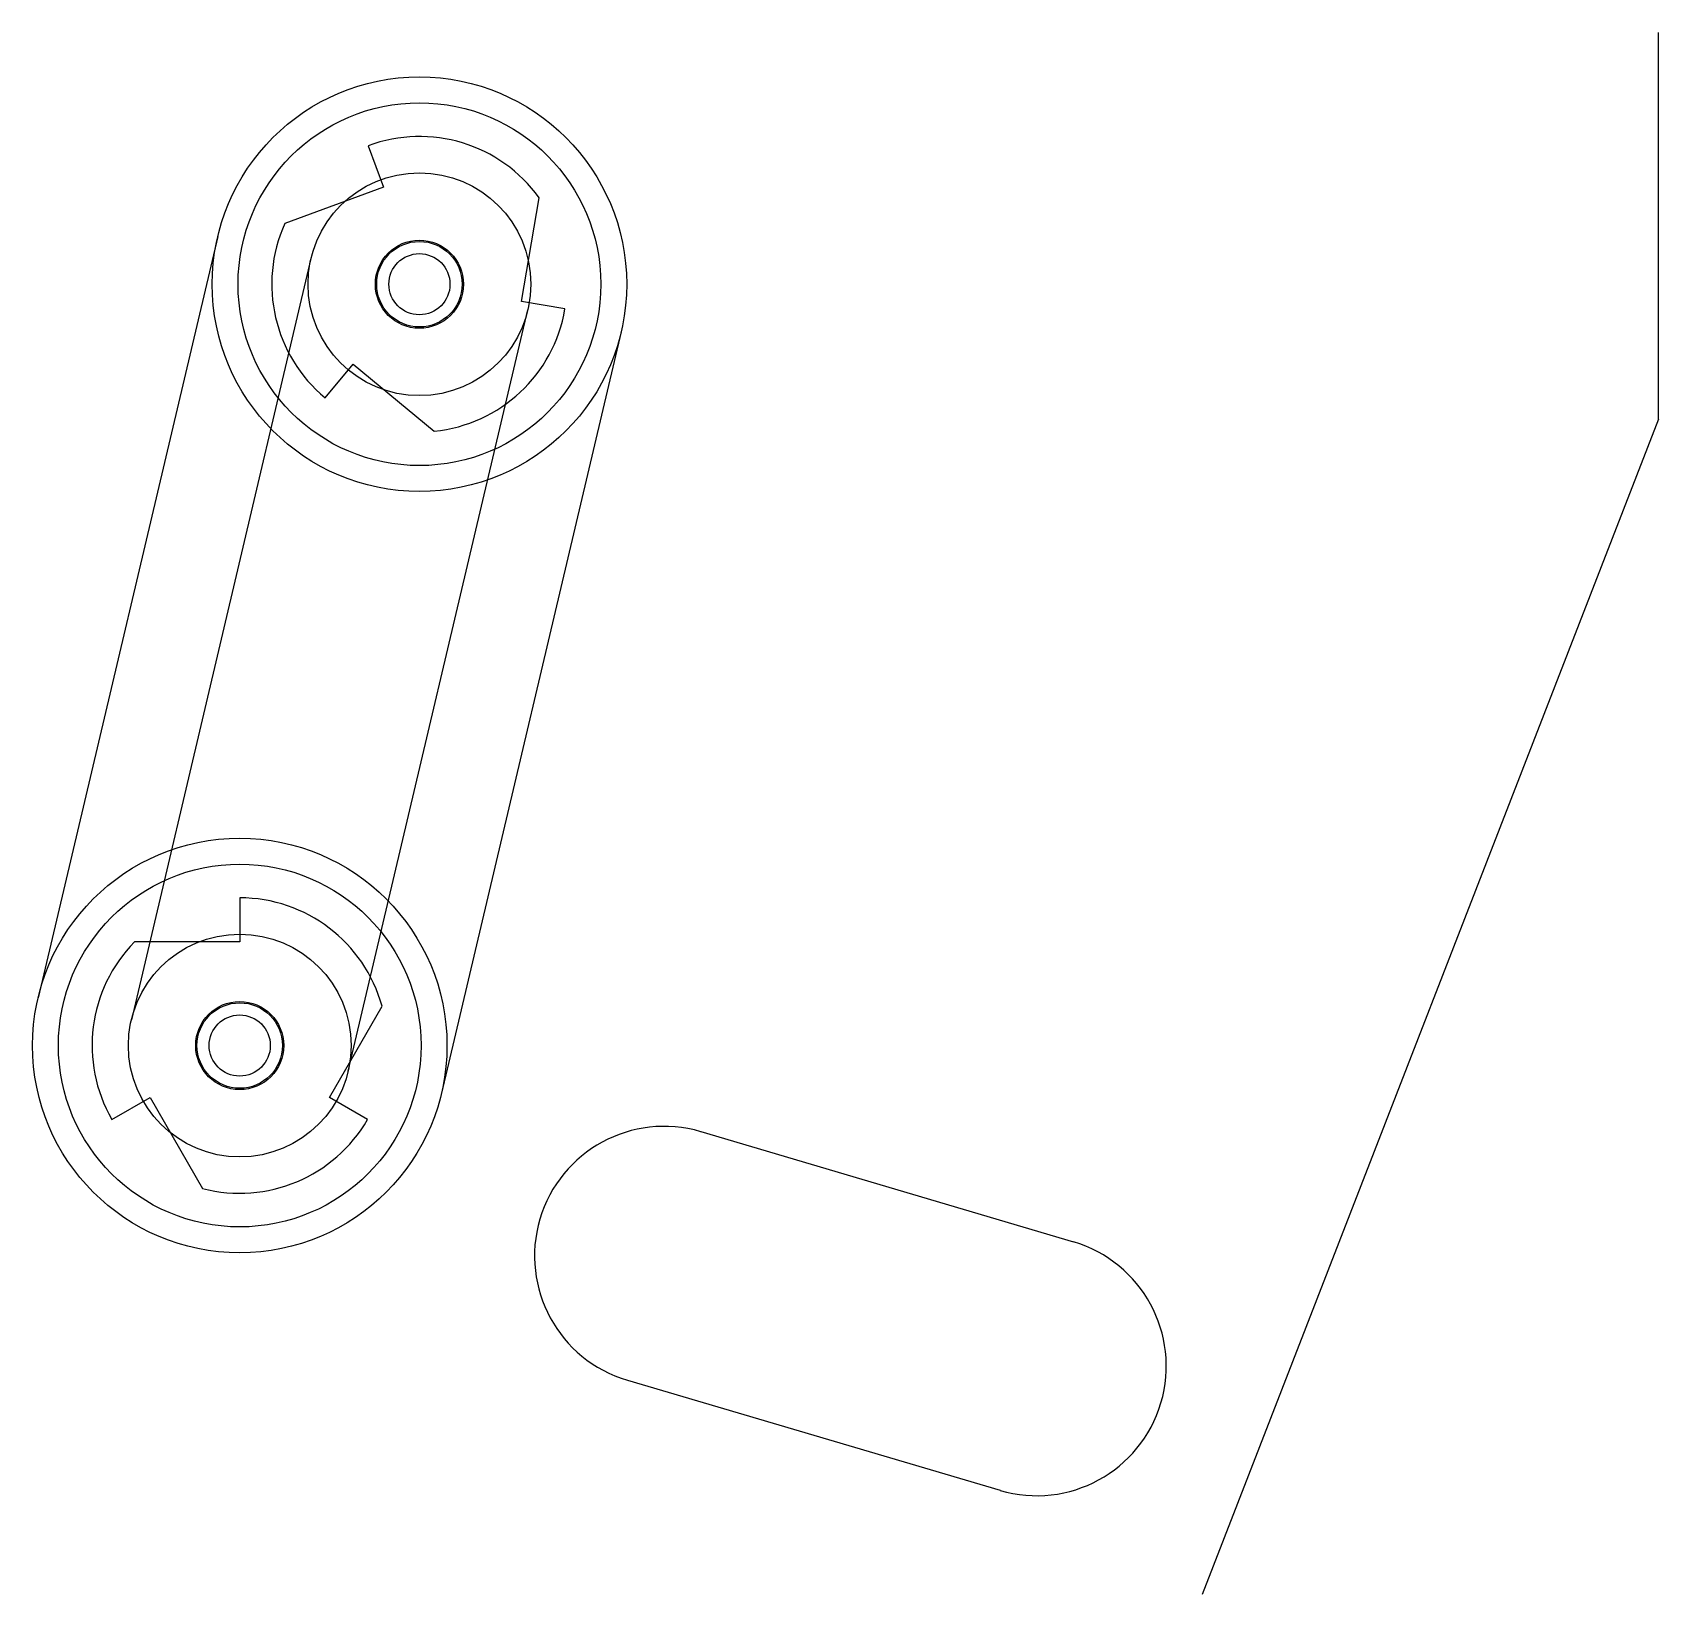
# Model space of a CAD drawing. Extents: x 14.31 to 17.45, y 29.12 to 32.13.
import ezdxf

# ---------------------------------------------------------------- set-up
doc = ezdxf.new("R2010")
doc.units = 0
doc.header["$LTSCALE"] = 5
doc.header["$MEASUREMENT"] = 0
for name, color, linetype in [('Z0_BOTCOMP', 4, 'Continuous'), ('Z0_CUT500', 4, 'Continuous'), ('Z0_RUBBER', 2, 'Continuous'), ('Z0_TOPCOMP', 6, 'Continuous')]:
    doc.layers.add(name, color=color, linetype=linetype)

msp = doc.modelspace()

# ---------------------------------------------------------------- linework, layer by layer
at = {"layer": 'Z0_BOTCOMP', "color": 4, "linetype": 'Continuous', "lineweight": 25}
for p, q in [((14.9573, 31.916), (14.9869, 31.8363)), ((14.9869, 31.8363), (14.7965, 31.7658)), ((15.2535, 31.6152), (15.2876, 31.8154)), ((15.3373, 31.601), (15.2535, 31.6152)), ((14.8745, 31.4294), (14.9287, 31.4948)), ((14.9287, 31.4948), (15.085, 31.3652)), ((14.7096, 30.4647), (14.7096, 30.3797)), ((14.7096, 30.3797), (14.5066, 30.3797)), ((14.8829, 30.0797), (14.9844, 30.2555)), ((14.4628, 30.0372), (14.5364, 30.0797)), ((14.5364, 30.0797), (14.638, 29.9038)), ((14.9565, 30.0372), (14.8829, 30.0797))]:
    msp.add_line(p, q, dxfattribs=at)
for centre, radius in [((15.0564, 31.6488), 0.085), ((15.0564, 31.6488), 0.059), ((14.7096, 30.1797), 0.085), ((14.7096, 30.1797), 0.059)]:
    msp.add_circle(centre, radius, dxfattribs=at)
for centre, start, end in [((15.0564, 31.6488), 35.7681, 110.3361), ((15.0564, 31.6488), 155.7681, -129.6639), ((15.0564, 31.6488), -84.2319, -9.6639), ((14.7096, 30.1797), 15.4321, 90), ((14.7096, 30.1797), 135.4321, -150), ((14.7096, 30.1797), -104.5679, -30)]:
    msp.add_arc(centre, 0.285, start, end, dxfattribs=at)
at = {"layer": 'Z0_CUT500', "color": 5, "linetype": 'Continuous', "lineweight": 25}
for p, q in [((15.5995, 30.0135), (16.3187, 29.8009)), ((15.4578, 29.534), (16.177, 29.3214))]:
    msp.add_line(p, q, dxfattribs=at)
for centre in [(15.0564, 31.6488), (14.7096, 30.1797)]:
    msp.add_circle(centre, 0.0825, dxfattribs=at)
for centre, start, end in [((15.5286, 29.7737), 73.5323, -106.4677), ((16.2479, 29.5611), -106.4677, 73.5323)]:
    msp.add_arc(centre, 0.25, start, end, dxfattribs=at)
at = {"layer": 'Z0_RUBBER', "color": 2, "linetype": 'Continuous', "lineweight": 25}
for p, q in [((14.6671, 31.7407), (14.3203, 30.2716)), ((14.8471, 31.6982), (14.5004, 30.2291)), ((14.9189, 30.1303), (15.2656, 31.5994)), ((15.4457, 31.5569), (15.099, 30.0878))]:
    msp.add_line(p, q, dxfattribs=at)
for centre, radius in [((15.0564, 31.6488), 0.4), ((15.0564, 31.6488), 0.215), ((14.7096, 30.1797), 0.4), ((14.7096, 30.1797), 0.215)]:
    msp.add_circle(centre, radius, dxfattribs=at)
at = {"layer": 'Z0_TOPCOMP', "color": 6, "linetype": 'Continuous', "lineweight": 25}
for q in [(17.4478, 32.1345), (16.567, 29.1204), (16.567, 29.1204)]:
    msp.add_line((17.4478, 31.3886), q, dxfattribs=at)
for centre in [(15.0564, 31.6488), (14.7096, 30.1797)]:
    msp.add_circle(centre, 0.35, dxfattribs=at)

doc.saveas('drawing.dxf')
